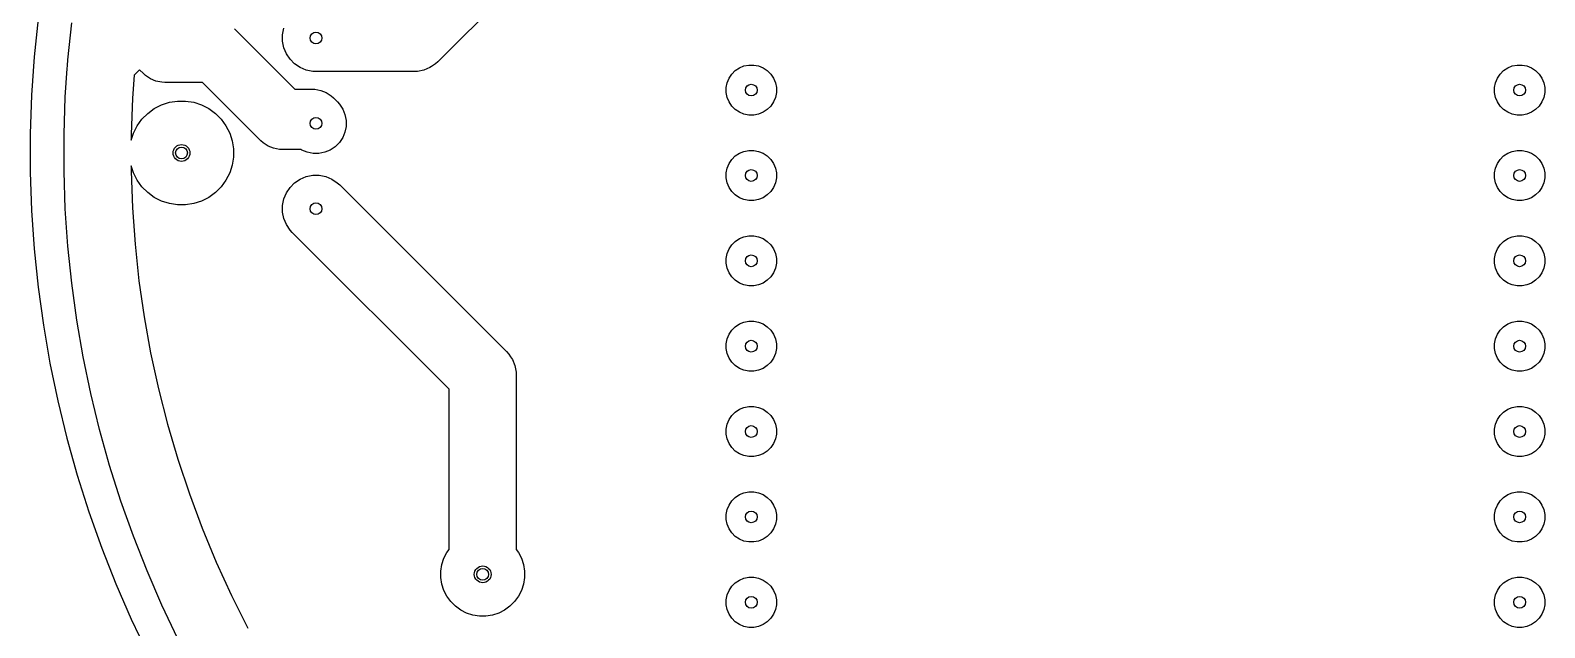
# Model space of a CAD drawing. Extents: x 123 to 256, y -136 to -4.
# Drawn here: x 156 to 201.06, y -84.13 to -66.35 of the extents above; entities that cross this region are included whole.
import ezdxf

# ---------------------------------------------------------------- set-up
doc = ezdxf.new("R2010")
doc.units = 0
doc.layers.add('BLACK', color=7, linetype='CONTINUOUS')

msp = doc.modelspace()

# ---------------------------------------------------------------- linework, layer by layer
at = {"layer": 'BLACK', "linetype": 'CONTINUOUS'}
for p, q in [((172.207107, -63.207107), (168.127107, -67.287107)), ((156.234129, -66.00512), (156.117132, -67.143182)), ((157.118357, -67.228864), (157.231844, -66.124935)), ((162.070954, -66.304291), (162.136396, -66.363604)), ((162.136396, -66.363604), (163.872792, -68.1)), ((163.504815, -66.481983), (163.54306, -66.289715)), ((163.504815, -66.678017), (163.504815, -66.481983)), ((163.54306, -66.870285), (163.504815, -66.678017)), ((163.618079, -67.051397), (163.54306, -66.870285)), ((163.72699, -67.214393), (163.618079, -67.051397)), ((156.117132, -67.143182), (156.039059, -68.284576)), ((157.042625, -68.336025), (157.100482, -67.49018)), ((157.100482, -67.49018), (157.104334, -67.411785)), ((157.104334, -67.411785), (157.106636, -67.400208)), ((157.106636, -67.400208), (157.118357, -67.228864)), ((159.25, -67.522792), (159.087652, -67.685139)), ((159.363604, -67.636396), (159.25, -67.522792)), ((163.865607, -67.35301), (163.72699, -67.214393)), ((164.028603, -67.461921), (163.865607, -67.35301)), ((164.209715, -67.53694), (164.028603, -67.461921)), ((164.401983, -67.575185), (164.209715, -67.53694)), ((164.5, -67.58), (164.401983, -67.575185)), ((167.42, -67.58), (164.5, -67.58)), ((167.518017, -67.575185), (167.42, -67.58)), ((167.710285, -67.53694), (167.518017, -67.575185)), ((167.891397, -67.461921), (167.710285, -67.53694)), ((167.938012, -67.430773), (167.891397, -67.461921)), ((168.054394, -67.353011), (167.938012, -67.430773)), ((168.127107, -67.287107), (168.054394, -67.353011)), ((176.870242, -67.654205), (176.974205, -67.550242)), ((176.974205, -67.550242), (177.096452, -67.468559)), ((177.096452, -67.468559), (177.232286, -67.412295)), ((177.232286, -67.412295), (177.376487, -67.383611)), ((177.376487, -67.383611), (177.523513, -67.383611)), ((177.523513, -67.383611), (177.667714, -67.412295)), ((177.667714, -67.412295), (177.803548, -67.468559)), ((177.803548, -67.468559), (177.925795, -67.550242)), ((177.925795, -67.550242), (178.029758, -67.654205)), ((199.730242, -67.654205), (199.834205, -67.550242)), ((199.834205, -67.550242), (199.956452, -67.468559)), ((199.956452, -67.468559), (200.092286, -67.412295)), ((200.092286, -67.412295), (200.236487, -67.383611)), ((200.236487, -67.383611), (200.383513, -67.383611)), ((200.383513, -67.383611), (200.527714, -67.412295)), ((200.527714, -67.412295), (200.663548, -67.468559)), ((200.663548, -67.468559), (200.785795, -67.550242)), ((200.785795, -67.550242), (200.889758, -67.654205)), ((159.087652, -67.685139), (159.038867, -68.367249)), ((159.429046, -67.695709), (159.363604, -67.636396)), ((159.575743, -67.793729), (159.429046, -67.695709)), ((159.738744, -67.861246), (159.575743, -67.793729)), ((159.911785, -67.895666), (159.738744, -67.861246)), ((160, -67.9), (159.911785, -67.895666)), ((161.127208, -67.9), (160, -67.9)), ((162.863604, -69.636396), (161.127208, -67.9)), ((176.703611, -68.056487), (176.732295, -67.912286)), ((176.732295, -67.912286), (176.788559, -67.776452)), ((176.788559, -67.776452), (176.870242, -67.654205)), ((178.029758, -67.654205), (178.111441, -67.776452)), ((178.111441, -67.776452), (178.167705, -67.912286)), ((178.167705, -67.912286), (178.196389, -68.056487)), ((199.563611, -68.056487), (199.592295, -67.912286)), ((199.592295, -67.912286), (199.648559, -67.776452)), ((199.648559, -67.776452), (199.730242, -67.654205)), ((200.889758, -67.654205), (200.971441, -67.776452)), ((200.971441, -67.776452), (201.027705, -67.912286)), ((201.027705, -67.912286), (201.056389, -68.056487)), ((156.039059, -68.284576), (156, -69.42797)), ((157.004737, -69.445126), (157.042625, -68.336025)), ((159.038867, -68.367249), (159, -69.455518)), ((160.13816, -68.492827), (160.378388, -68.454778)), ((160.378388, -68.454778), (160.621612, -68.454778)), ((160.621612, -68.454778), (160.86184, -68.492827)), ((163.872792, -68.1), (164.38, -68.1)), ((164.38, -68.1), (164.468215, -68.104334)), ((164.468215, -68.104334), (164.641256, -68.138754)), ((164.641256, -68.138754), (164.804257, -68.206271)), ((164.804257, -68.206271), (164.950954, -68.304291)), ((164.950954, -68.304291), (165.016396, -68.363604)), ((165.016396, -68.363604), (165.136396, -68.483604)), ((165.136396, -68.483604), (165.195709, -68.549046)), ((176.703611, -68.203513), (176.703611, -68.056487)), ((176.732295, -68.347714), (176.703611, -68.203513)), ((176.788559, -68.483548), (176.732295, -68.347714)), ((176.870242, -68.605795), (176.788559, -68.483548)), ((178.111441, -68.483548), (178.029758, -68.605795)), ((178.167705, -68.347714), (178.111441, -68.483548)), ((178.196389, -68.203513), (178.167705, -68.347714)), ((178.196389, -68.056487), (178.196389, -68.203513)), ((199.563611, -68.203513), (199.563611, -68.056487)), ((199.592295, -68.347714), (199.563611, -68.203513)), ((199.648559, -68.483548), (199.592295, -68.347714)), ((199.730242, -68.605795), (199.648559, -68.483548)), ((200.971441, -68.483548), (200.889758, -68.605795)), ((201.027705, -68.347714), (200.971441, -68.483548)), ((201.056389, -68.203513), (201.027705, -68.347714)), ((201.056389, -68.056487), (201.056389, -68.203513)), ((159.321371, -68.993356), (159.493356, -68.821371)), ((159.493356, -68.821371), (159.690127, -68.678408)), ((159.690127, -68.678408), (159.906841, -68.567987)), ((159.906841, -68.567987), (160.13816, -68.492827)), ((160.86184, -68.492827), (161.093159, -68.567987)), ((161.093159, -68.567987), (161.309873, -68.678408)), ((161.309873, -68.678408), (161.506644, -68.821371)), ((161.506644, -68.821371), (161.678629, -68.993356)), ((165.195709, -68.549046), (165.293729, -68.695743)), ((165.293729, -68.695743), (165.361246, -68.858744)), ((165.361246, -68.858744), (165.395666, -69.031785)), ((176.974205, -68.709758), (176.870242, -68.605795)), ((177.096452, -68.791441), (176.974205, -68.709758)), ((177.232286, -68.847705), (177.096452, -68.791441)), ((177.376487, -68.876389), (177.232286, -68.847705)), ((177.523513, -68.876389), (177.376487, -68.876389)), ((177.667714, -68.847705), (177.523513, -68.876389)), ((177.803548, -68.791441), (177.667714, -68.847705)), ((177.925795, -68.709758), (177.803548, -68.791441)), ((178.029758, -68.605795), (177.925795, -68.709758)), ((199.834205, -68.709758), (199.730242, -68.605795)), ((199.956452, -68.791441), (199.834205, -68.709758)), ((200.092286, -68.847705), (199.956452, -68.791441)), ((200.236487, -68.876389), (200.092286, -68.847705)), ((200.383513, -68.876389), (200.236487, -68.876389)), ((200.527714, -68.847705), (200.383513, -68.876389)), ((200.663548, -68.791441), (200.527714, -68.847705)), ((200.785795, -68.709758), (200.663548, -68.791441)), ((200.889758, -68.605795), (200.785795, -68.709758)), ((159.067987, -69.406841), (159.178408, -69.190127)), ((159.178408, -69.190127), (159.321371, -68.993356)), ((161.678629, -68.993356), (161.821592, -69.190127)), ((161.821592, -69.190127), (161.932013, -69.406841)), ((165.361246, -69.381256), (165.293729, -69.544257)), ((165.395666, -69.208215), (165.361246, -69.381256)), ((165.395666, -69.031785), (165.395666, -69.208215)), ((156, -69.42797), (156, -70.57203)), ((157.004737, -69.455518), (157.004737, -69.445126)), ((157.004737, -70.554874), (157.004737, -69.455518)), ((159, -69.616083), (159.067987, -69.406841)), ((159, -69.455518), (159, -69.616083)), ((161.932013, -69.406841), (162.007173, -69.63816)), ((162.007173, -69.63816), (162.045222, -69.878388)), ((162.929046, -69.695709), (162.863604, -69.636396)), ((163.075743, -69.793729), (162.929046, -69.695709)), ((163.238744, -69.861246), (163.075743, -69.793729)), ((165.070954, -69.815709), (164.924257, -69.913729)), ((165.195709, -69.690954), (165.070954, -69.815709)), ((165.293729, -69.544257), (165.195709, -69.690954)), ((162.045222, -70.121612), (162.007173, -70.36184)), ((162.045222, -69.878388), (162.045222, -70.121612)), ((163.411785, -69.895666), (163.238744, -69.861246)), ((163.5, -69.9), (163.411785, -69.895666)), ((164.055196, -69.9), (163.5, -69.9)), ((164.075743, -69.913729), (164.055196, -69.9)), ((164.238744, -69.981246), (164.075743, -69.913729)), ((164.411785, -70.015666), (164.238744, -69.981246)), ((164.588215, -70.015666), (164.411785, -70.015666)), ((164.761256, -69.981246), (164.588215, -70.015666)), ((164.924257, -69.913729), (164.761256, -69.981246)), ((176.788559, -70.316452), (176.870242, -70.194205)), ((176.870242, -70.194205), (176.974205, -70.090242)), ((176.974205, -70.090242), (177.096452, -70.008559)), ((177.096452, -70.008559), (177.232286, -69.952295)), ((177.232286, -69.952295), (177.376487, -69.923611)), ((177.376487, -69.923611), (177.523513, -69.923611)), ((177.523513, -69.923611), (177.667714, -69.952295)), ((177.667714, -69.952295), (177.803548, -70.008559)), ((177.803548, -70.008559), (177.925795, -70.090242)), ((177.925795, -70.090242), (178.029758, -70.194205)), ((178.029758, -70.194205), (178.111441, -70.316452)), ((199.648559, -70.316452), (199.730242, -70.194205)), ((199.730242, -70.194205), (199.834205, -70.090242)), ((199.834205, -70.090242), (199.956452, -70.008559)), ((199.956452, -70.008559), (200.092286, -69.952295)), ((200.092286, -69.952295), (200.236487, -69.923611)), ((200.236487, -69.923611), (200.383513, -69.923611)), ((200.383513, -69.923611), (200.527714, -69.952295)), ((200.527714, -69.952295), (200.663548, -70.008559)), ((200.663548, -70.008559), (200.785795, -70.090242)), ((200.785795, -70.090242), (200.889758, -70.194205)), ((200.889758, -70.194205), (200.971441, -70.316452)), ((156, -70.57203), (156.039059, -71.715424)), ((157.042625, -71.663975), (157.004737, -70.554874)), ((159.067987, -70.593159), (159, -70.383916)), ((159, -70.383916), (159, -70.544482)), ((159, -70.544482), (159.038867, -71.632751)), ((159.178408, -70.809873), (159.067987, -70.593159)), ((161.932013, -70.593159), (161.821592, -70.809873)), ((162.007173, -70.36184), (161.932013, -70.593159)), ((164.028604, -70.778079), (164.209716, -70.70306)), ((164.209716, -70.70306), (164.401983, -70.664816)), ((164.401983, -70.664816), (164.598017, -70.664816)), ((164.598017, -70.664816), (164.790284, -70.70306)), ((164.790284, -70.70306), (164.971396, -70.778079)), ((176.703611, -70.596487), (176.732295, -70.452286)), ((176.703611, -70.743513), (176.703611, -70.596487)), ((176.732295, -70.452286), (176.788559, -70.316452)), ((178.111441, -70.316452), (178.167705, -70.452286)), ((178.167705, -70.452286), (178.196389, -70.596487)), ((178.196389, -70.596487), (178.196389, -70.743513)), ((199.563611, -70.596487), (199.592295, -70.452286)), ((199.563611, -70.743513), (199.563611, -70.596487)), ((199.592295, -70.452286), (199.648559, -70.316452)), ((200.971441, -70.316452), (201.027705, -70.452286)), ((201.027705, -70.452286), (201.056389, -70.596487)), ((201.056389, -70.596487), (201.056389, -70.743513)), ((159.321371, -71.006644), (159.178408, -70.809873)), ((159.493356, -71.178629), (159.321371, -71.006644)), ((159.690127, -71.321592), (159.493356, -71.178629)), ((161.506644, -71.178629), (161.309873, -71.321592)), ((161.678629, -71.006644), (161.506644, -71.178629)), ((161.821592, -70.809873), (161.678629, -71.006644)), ((163.54306, -71.369716), (163.618079, -71.188604)), ((163.618079, -71.188604), (163.726989, -71.025606)), ((163.726989, -71.025606), (163.865606, -70.886989)), ((163.865606, -70.886989), (164.028604, -70.778079)), ((164.971396, -70.778079), (165.134394, -70.886989)), ((165.134394, -70.886989), (165.207107, -70.952893)), ((165.207107, -70.952893), (170.167107, -75.912893)), ((176.732295, -70.887714), (176.703611, -70.743513)), ((176.788559, -71.023548), (176.732295, -70.887714)), ((176.870242, -71.145795), (176.788559, -71.023548)), ((176.974205, -71.249758), (176.870242, -71.145795)), ((178.029758, -71.145795), (177.925795, -71.249758)), ((178.111441, -71.023548), (178.029758, -71.145795)), ((178.167705, -70.887714), (178.111441, -71.023548)), ((178.196389, -70.743513), (178.167705, -70.887714)), ((199.592295, -70.887714), (199.563611, -70.743513)), ((199.648559, -71.023548), (199.592295, -70.887714)), ((199.730242, -71.145795), (199.648559, -71.023548)), ((199.834205, -71.249758), (199.730242, -71.145795)), ((200.889758, -71.145795), (200.785795, -71.249758)), ((200.971441, -71.023548), (200.889758, -71.145795)), ((201.027705, -70.887714), (200.971441, -71.023548)), ((201.056389, -70.743513), (201.027705, -70.887714)), ((159.038867, -71.632751), (159.116553, -72.718939)), ((159.906841, -71.432013), (159.690127, -71.321592)), ((160.13816, -71.507173), (159.906841, -71.432013)), ((160.378388, -71.545222), (160.13816, -71.507173)), ((160.621612, -71.545222), (160.378388, -71.545222)), ((160.86184, -71.507173), (160.621612, -71.545222)), ((161.093159, -71.432013), (160.86184, -71.507173)), ((161.309873, -71.321592), (161.093159, -71.432013)), ((163.504816, -71.561983), (163.54306, -71.369716)), ((163.504816, -71.758017), (163.504816, -71.561983)), ((177.096452, -71.331441), (176.974205, -71.249758)), ((177.232286, -71.387705), (177.096452, -71.331441)), ((177.376487, -71.416389), (177.232286, -71.387705)), ((177.523513, -71.416389), (177.376487, -71.416389)), ((177.667714, -71.387705), (177.523513, -71.416389)), ((177.803548, -71.331441), (177.667714, -71.387705)), ((177.925795, -71.249758), (177.803548, -71.331441)), ((199.956452, -71.331441), (199.834205, -71.249758)), ((200.092286, -71.387705), (199.956452, -71.331441)), ((200.236487, -71.416389), (200.092286, -71.387705)), ((200.383513, -71.416389), (200.236487, -71.416389)), ((200.527714, -71.387705), (200.383513, -71.416389)), ((200.663548, -71.331441), (200.527714, -71.387705)), ((200.785795, -71.249758), (200.663548, -71.331441)), ((156.039059, -71.715424), (156.117132, -72.856818)), ((157.118357, -72.771136), (157.042625, -71.663975)), ((163.54306, -71.950284), (163.504816, -71.758017)), ((163.618079, -72.131396), (163.54306, -71.950284)), ((163.726989, -72.294394), (163.618079, -72.131396)), ((163.792893, -72.367107), (163.726989, -72.294394)), ((168.46, -77.034214), (163.792893, -72.367107)), ((177.096452, -72.548559), (177.232286, -72.492295)), ((177.232286, -72.492295), (177.376487, -72.463611)), ((177.376487, -72.463611), (177.523513, -72.463611)), ((177.523513, -72.463611), (177.667714, -72.492295)), ((177.667714, -72.492295), (177.803548, -72.548559)), ((199.956452, -72.548559), (200.092286, -72.492295)), ((200.092286, -72.492295), (200.236487, -72.463611)), ((200.236487, -72.463611), (200.383513, -72.463611)), ((200.383513, -72.463611), (200.527714, -72.492295)), ((200.527714, -72.492295), (200.663548, -72.548559)), ((156.117132, -72.856818), (156.234129, -73.99488)), ((157.231844, -73.875065), (157.118357, -72.771136)), ((159.116553, -72.718939), (159.232958, -73.801663)), ((176.732295, -72.992286), (176.788559, -72.856452)), ((176.788559, -72.856452), (176.870242, -72.734205)), ((176.870242, -72.734205), (176.974205, -72.630242)), ((176.974205, -72.630242), (177.096452, -72.548559)), ((177.803548, -72.548559), (177.925795, -72.630242)), ((177.925795, -72.630242), (178.029758, -72.734205)), ((178.029758, -72.734205), (178.111441, -72.856452)), ((178.111441, -72.856452), (178.167705, -72.992286)), ((199.592295, -72.992286), (199.648559, -72.856452)), ((199.648559, -72.856452), (199.730242, -72.734205)), ((199.730242, -72.734205), (199.834205, -72.630242)), ((199.834205, -72.630242), (199.956452, -72.548559)), ((200.663548, -72.548559), (200.785795, -72.630242)), ((200.785795, -72.630242), (200.889758, -72.734205)), ((200.889758, -72.734205), (200.971441, -72.856452)), ((200.971441, -72.856452), (201.027705, -72.992286)), ((176.703611, -73.136487), (176.732295, -72.992286)), ((176.703611, -73.283513), (176.703611, -73.136487)), ((176.732295, -73.427714), (176.703611, -73.283513)), ((176.788559, -73.563548), (176.732295, -73.427714)), ((178.167705, -73.427714), (178.111441, -73.563548)), ((178.167705, -72.992286), (178.196389, -73.136487)), ((178.196389, -73.283513), (178.167705, -73.427714)), ((178.196389, -73.136487), (178.196389, -73.283513)), ((199.563611, -73.136487), (199.592295, -72.992286)), ((199.563611, -73.283513), (199.563611, -73.136487)), ((199.592295, -73.427714), (199.563611, -73.283513)), ((199.648559, -73.563548), (199.592295, -73.427714)), ((201.027705, -73.427714), (200.971441, -73.563548)), ((201.027705, -72.992286), (201.056389, -73.136487)), ((201.056389, -73.283513), (201.027705, -73.427714)), ((201.056389, -73.136487), (201.056389, -73.283513)), ((157.382955, -74.974477), (157.231844, -73.875065)), ((159.232958, -73.801663), (159.387933, -74.879542)), ((176.870242, -73.685795), (176.788559, -73.563548)), ((176.974205, -73.789758), (176.870242, -73.685795)), ((177.096452, -73.871441), (176.974205, -73.789758)), ((177.232286, -73.927705), (177.096452, -73.871441)), ((177.803548, -73.871441), (177.667714, -73.927705)), ((177.925795, -73.789758), (177.803548, -73.871441)), ((178.029758, -73.685795), (177.925795, -73.789758)), ((178.111441, -73.563548), (178.029758, -73.685795)), ((199.730242, -73.685795), (199.648559, -73.563548)), ((199.834205, -73.789758), (199.730242, -73.685795)), ((199.956452, -73.871441), (199.834205, -73.789758)), ((200.092286, -73.927705), (199.956452, -73.871441)), ((200.663548, -73.871441), (200.527714, -73.927705)), ((200.785795, -73.789758), (200.663548, -73.871441)), ((200.889758, -73.685795), (200.785795, -73.789758)), ((200.971441, -73.563548), (200.889758, -73.685795)), ((156.234129, -73.99488), (156.389912, -75.128285)), ((177.376487, -73.956389), (177.232286, -73.927705)), ((177.523513, -73.956389), (177.376487, -73.956389)), ((177.667714, -73.927705), (177.523513, -73.956389)), ((200.236487, -73.956389), (200.092286, -73.927705)), ((200.383513, -73.956389), (200.236487, -73.956389)), ((200.527714, -73.927705), (200.383513, -73.956389)), ((156.389912, -75.128285), (156.5843, -76.255711)), ((157.571513, -76.068088), (157.382955, -74.974477)), ((159.387933, -74.879542), (159.581282, -75.951203)), ((176.870242, -75.274205), (176.974205, -75.170242)), ((176.974205, -75.170242), (177.096452, -75.088559)), ((177.096452, -75.088559), (177.232286, -75.032295)), ((177.232286, -75.032295), (177.376487, -75.003611)), ((177.376487, -75.003611), (177.523513, -75.003611)), ((177.523513, -75.003611), (177.667714, -75.032295)), ((177.667714, -75.032295), (177.803548, -75.088559)), ((177.803548, -75.088559), (177.925795, -75.170242)), ((177.925795, -75.170242), (178.029758, -75.274205)), ((199.730242, -75.274205), (199.834205, -75.170242)), ((199.834205, -75.170242), (199.956452, -75.088559)), ((199.956452, -75.088559), (200.092286, -75.032295)), ((200.092286, -75.032295), (200.236487, -75.003611)), ((200.236487, -75.003611), (200.383513, -75.003611)), ((200.383513, -75.003611), (200.527714, -75.032295)), ((200.527714, -75.032295), (200.663548, -75.088559)), ((200.663548, -75.088559), (200.785795, -75.170242)), ((200.785795, -75.170242), (200.889758, -75.274205)), ((176.703611, -75.676487), (176.732295, -75.532286)), ((176.703611, -75.823513), (176.703611, -75.676487)), ((176.732295, -75.532286), (176.788559, -75.396452)), ((176.788559, -75.396452), (176.870242, -75.274205)), ((178.029758, -75.274205), (178.111441, -75.396452)), ((178.111441, -75.396452), (178.167705, -75.532286)), ((178.167705, -75.532286), (178.196389, -75.676487)), ((178.196389, -75.676487), (178.196389, -75.823513)), ((199.563611, -75.676487), (199.592295, -75.532286)), ((199.563611, -75.823513), (199.563611, -75.676487)), ((199.592295, -75.532286), (199.648559, -75.396452)), ((199.648559, -75.396452), (199.730242, -75.274205)), ((200.889758, -75.274205), (200.971441, -75.396452)), ((200.971441, -75.396452), (201.027705, -75.532286)), ((201.027705, -75.532286), (201.056389, -75.676487)), ((201.056389, -75.676487), (201.056389, -75.823513)), ((157.797298, -77.154625), (157.571513, -76.068088)), ((159.581282, -75.951203), (159.812758, -77.01528)), ((170.167107, -75.912893), (170.23301, -75.985606)), ((170.23301, -75.985606), (170.287465, -76.067105)), ((170.287465, -76.067105), (170.341921, -76.148603)), ((176.732295, -75.967714), (176.703611, -75.823513)), ((176.788559, -76.103548), (176.732295, -75.967714)), ((176.870242, -76.225795), (176.788559, -76.103548)), ((178.111441, -76.103548), (178.029758, -76.225795)), ((178.167705, -75.967714), (178.111441, -76.103548)), ((178.196389, -75.823513), (178.167705, -75.967714)), ((199.592295, -75.967714), (199.563611, -75.823513)), ((199.648559, -76.103548), (199.592295, -75.967714)), ((199.730242, -76.225795), (199.648559, -76.103548)), ((200.971441, -76.103548), (200.889758, -76.225795)), ((201.027705, -75.967714), (200.971441, -76.103548)), ((201.056389, -75.823513), (201.027705, -75.967714)), ((156.5843, -76.255711), (156.817066, -77.375842)), ((170.341921, -76.148603), (170.41694, -76.329715)), ((170.41694, -76.329715), (170.455185, -76.521983)), ((170.455185, -76.521983), (170.46, -76.62)), ((176.974205, -76.329758), (176.870242, -76.225795)), ((177.096452, -76.411441), (176.974205, -76.329758)), ((177.232286, -76.467705), (177.096452, -76.411441)), ((177.376487, -76.496389), (177.232286, -76.467705)), ((177.523513, -76.496389), (177.376487, -76.496389)), ((177.667714, -76.467705), (177.523513, -76.496389)), ((177.803548, -76.411441), (177.667714, -76.467705)), ((177.925795, -76.329758), (177.803548, -76.411441)), ((178.029758, -76.225795), (177.925795, -76.329758)), ((199.834205, -76.329758), (199.730242, -76.225795)), ((199.956452, -76.411441), (199.834205, -76.329758)), ((200.092286, -76.467705), (199.956452, -76.411441)), ((200.236487, -76.496389), (200.092286, -76.467705)), ((200.383513, -76.496389), (200.236487, -76.496389)), ((200.527714, -76.467705), (200.383513, -76.496389)), ((200.663548, -76.411441), (200.527714, -76.467705)), ((200.785795, -76.329758), (200.663548, -76.411441)), ((200.889758, -76.225795), (200.785795, -76.329758)), ((159.812758, -77.01528), (160.082066, -78.070417)), ((168.46, -81.796311), (168.46, -77.034214)), ((170.46, -76.62), (170.46, -81.796311)), ((156.817066, -77.375842), (157.087938, -78.487374)), ((158.060046, -78.232819), (157.797298, -77.154625)), ((176.732295, -78.072286), (176.788559, -77.936452)), ((176.788559, -77.936452), (176.870242, -77.814205)), ((176.870242, -77.814205), (176.974205, -77.710242)), ((176.974205, -77.710242), (177.096452, -77.628559)), ((177.096452, -77.628559), (177.232286, -77.572295)), ((177.232286, -77.572295), (177.376487, -77.543611)), ((177.376487, -77.543611), (177.523513, -77.543611)), ((177.523513, -77.543611), (177.667714, -77.572295)), ((177.667714, -77.572295), (177.803548, -77.628559)), ((177.803548, -77.628559), (177.925795, -77.710242)), ((177.925795, -77.710242), (178.029758, -77.814205)), ((178.029758, -77.814205), (178.111441, -77.936452)), ((178.111441, -77.936452), (178.167705, -78.072286)), ((199.592295, -78.072286), (199.648559, -77.936452)), ((199.648559, -77.936452), (199.730242, -77.814205)), ((199.730242, -77.814205), (199.834205, -77.710242)), ((199.834205, -77.710242), (199.956452, -77.628559)), ((199.956452, -77.628559), (200.092286, -77.572295)), ((200.092286, -77.572295), (200.236487, -77.543611)), ((200.236487, -77.543611), (200.383513, -77.543611)), ((200.383513, -77.543611), (200.527714, -77.572295)), ((200.527714, -77.572295), (200.663548, -77.628559)), ((200.663548, -77.628559), (200.785795, -77.710242)), ((200.785795, -77.710242), (200.889758, -77.814205)), ((200.889758, -77.814205), (200.971441, -77.936452)), ((200.971441, -77.936452), (201.027705, -78.072286)), ((158.359453, -79.301415), (158.060046, -78.232819)), ((160.082066, -78.070417), (160.388862, -79.115269)), ((176.703611, -78.216487), (176.732295, -78.072286)), ((176.703611, -78.363513), (176.703611, -78.216487)), ((176.732295, -78.507714), (176.703611, -78.363513)), ((178.167705, -78.072286), (178.196389, -78.216487)), ((178.196389, -78.363513), (178.167705, -78.507714)), ((178.196389, -78.216487), (178.196389, -78.363513)), ((199.563611, -78.216487), (199.592295, -78.072286)), ((199.563611, -78.363513), (199.563611, -78.216487)), ((199.592295, -78.507714), (199.563611, -78.363513)), ((201.027705, -78.072286), (201.056389, -78.216487)), ((201.056389, -78.363513), (201.027705, -78.507714)), ((201.056389, -78.216487), (201.056389, -78.363513)), ((157.087938, -78.487374), (157.396602, -79.58901)), ((176.788559, -78.643548), (176.732295, -78.507714)), ((176.870242, -78.765795), (176.788559, -78.643548)), ((176.974205, -78.869758), (176.870242, -78.765795)), ((178.029758, -78.765795), (177.925795, -78.869758)), ((178.111441, -78.643548), (178.029758, -78.765795)), ((178.167705, -78.507714), (178.111441, -78.643548)), ((199.648559, -78.643548), (199.592295, -78.507714)), ((199.730242, -78.765795), (199.648559, -78.643548)), ((199.834205, -78.869758), (199.730242, -78.765795)), ((200.889758, -78.765795), (200.785795, -78.869758)), ((200.971441, -78.643548), (200.889758, -78.765795)), ((201.027705, -78.507714), (200.971441, -78.643548)), ((160.388862, -79.115269), (160.732756, -80.148506)), ((177.096452, -78.951441), (176.974205, -78.869758)), ((177.232286, -79.007705), (177.096452, -78.951441)), ((177.376487, -79.036389), (177.232286, -79.007705)), ((177.523513, -79.036389), (177.376487, -79.036389)), ((177.667714, -79.007705), (177.523513, -79.036389)), ((177.803548, -78.951441), (177.667714, -79.007705)), ((177.925795, -78.869758), (177.803548, -78.951441)), ((199.956452, -78.951441), (199.834205, -78.869758)), ((200.092286, -79.007705), (199.956452, -78.951441)), ((200.236487, -79.036389), (200.092286, -79.007705)), ((200.383513, -79.036389), (200.236487, -79.036389)), ((200.527714, -79.007705), (200.383513, -79.036389)), ((200.663548, -78.951441), (200.527714, -79.007705)), ((200.785795, -78.869758), (200.663548, -78.951441)), ((157.396602, -79.58901), (157.742697, -80.679465)), ((158.695168, -80.359165), (158.359453, -79.301415)), ((160.732756, -80.148506), (161.11331, -81.168809)), ((176.974205, -80.250242), (177.096452, -80.168559)), ((177.096452, -80.168559), (177.232286, -80.112295)), ((177.232286, -80.112295), (177.376487, -80.083611)), ((177.376487, -80.083611), (177.523513, -80.083611)), ((177.523513, -80.083611), (177.667714, -80.112295)), ((177.667714, -80.112295), (177.803548, -80.168559)), ((177.803548, -80.168559), (177.925795, -80.250242)), ((199.834205, -80.250242), (199.956452, -80.168559)), ((199.956452, -80.168559), (200.092286, -80.112295)), ((200.092286, -80.112295), (200.236487, -80.083611)), ((200.236487, -80.083611), (200.383513, -80.083611)), ((200.383513, -80.083611), (200.527714, -80.112295)), ((200.527714, -80.112295), (200.663548, -80.168559)), ((200.663548, -80.168559), (200.785795, -80.250242)), ((159.0668, -81.404837), (158.695168, -80.359165)), ((176.703611, -80.756487), (176.732295, -80.612286)), ((176.732295, -80.612286), (176.788559, -80.476452)), ((176.788559, -80.476452), (176.870242, -80.354205)), ((176.870242, -80.354205), (176.974205, -80.250242)), ((177.925795, -80.250242), (178.029758, -80.354205)), ((178.029758, -80.354205), (178.111441, -80.476452)), ((178.111441, -80.476452), (178.167705, -80.612286)), ((178.167705, -80.612286), (178.196389, -80.756487)), ((199.563611, -80.756487), (199.592295, -80.612286)), ((199.592295, -80.612286), (199.648559, -80.476452)), ((199.648559, -80.476452), (199.730242, -80.354205)), ((199.730242, -80.354205), (199.834205, -80.250242)), ((200.785795, -80.250242), (200.889758, -80.354205)), ((200.889758, -80.354205), (200.971441, -80.476452)), ((200.971441, -80.476452), (201.027705, -80.612286)), ((201.027705, -80.612286), (201.056389, -80.756487)), ((157.742697, -80.679465), (158.12582, -81.757469)), ((176.703611, -80.903513), (176.703611, -80.756487)), ((176.732295, -81.047714), (176.703611, -80.903513)), ((176.788559, -81.183548), (176.732295, -81.047714)), ((178.167705, -81.047714), (178.111441, -81.183548)), ((178.196389, -80.903513), (178.167705, -81.047714)), ((178.196389, -80.756487), (178.196389, -80.903513)), ((199.563611, -80.903513), (199.563611, -80.756487)), ((199.592295, -81.047714), (199.563611, -80.903513)), ((199.648559, -81.183548), (199.592295, -81.047714)), ((201.027705, -81.047714), (200.971441, -81.183548)), ((201.056389, -80.903513), (201.027705, -81.047714)), ((201.056389, -80.756487), (201.056389, -80.903513)), ((159.473915, -82.437212), (159.0668, -81.404837)), ((161.11331, -81.168809), (161.530038, -82.17488)), ((176.870242, -81.305795), (176.788559, -81.183548)), ((176.974205, -81.409758), (176.870242, -81.305795)), ((177.096452, -81.491441), (176.974205, -81.409758)), ((177.232286, -81.547705), (177.096452, -81.491441)), ((177.376487, -81.576389), (177.232286, -81.547705)), ((177.667714, -81.547705), (177.523513, -81.576389)), ((177.803548, -81.491441), (177.667714, -81.547705)), ((177.925795, -81.409758), (177.803548, -81.491441)), ((178.029758, -81.305795), (177.925795, -81.409758)), ((178.111441, -81.183548), (178.029758, -81.305795)), ((199.730242, -81.305795), (199.648559, -81.183548)), ((199.834205, -81.409758), (199.730242, -81.305795)), ((199.956452, -81.491441), (199.834205, -81.409758)), ((200.092286, -81.547705), (199.956452, -81.491441)), ((200.236487, -81.576389), (200.092286, -81.547705)), ((200.527714, -81.547705), (200.383513, -81.576389)), ((200.663548, -81.491441), (200.527714, -81.547705)), ((200.785795, -81.409758), (200.663548, -81.491441)), ((200.889758, -81.305795), (200.785795, -81.409758)), ((200.971441, -81.183548), (200.889758, -81.305795)), ((158.12582, -81.757469), (158.545523, -82.821764)), ((168.305151, -82.061646), (168.3942, -81.886877)), ((168.3942, -81.886877), (168.46, -81.796311)), ((170.46, -81.796311), (170.5258, -81.886877)), ((170.5258, -81.886877), (170.614849, -82.061646)), ((177.523513, -81.576389), (177.376487, -81.576389)), ((200.383513, -81.576389), (200.236487, -81.576389)), ((159.91604, -83.455085), (159.473915, -82.437212)), ((161.530038, -82.17488), (161.98241, -83.165436)), ((168.213853, -82.441926), (168.244538, -82.248193)), ((168.213853, -82.638074), (168.213853, -82.441926)), ((168.244538, -82.248193), (168.305151, -82.061646)), ((170.614849, -82.061646), (170.675462, -82.248193)), ((170.675462, -82.248193), (170.706147, -82.441926)), ((170.706147, -82.441926), (170.706147, -82.638074)), ((158.545523, -82.821764), (159.001318, -83.871109)), ((168.244538, -82.831807), (168.213853, -82.638074)), ((168.305151, -83.018354), (168.244538, -82.831807)), ((170.675462, -82.831807), (170.614849, -83.018354)), ((170.706147, -82.638074), (170.675462, -82.831807)), ((176.788559, -83.016452), (176.870242, -82.894205)), ((176.870242, -82.894205), (176.974205, -82.790242)), ((176.974205, -82.790242), (177.096452, -82.708559)), ((177.096452, -82.708559), (177.232286, -82.652295)), ((177.232286, -82.652295), (177.376487, -82.623611)), ((177.376487, -82.623611), (177.523513, -82.623611)), ((177.523513, -82.623611), (177.667714, -82.652295)), ((177.667714, -82.652295), (177.803548, -82.708559)), ((177.803548, -82.708559), (177.925795, -82.790242)), ((177.925795, -82.790242), (178.029758, -82.894205)), ((178.029758, -82.894205), (178.111441, -83.016452)), ((199.648559, -83.016452), (199.730242, -82.894205)), ((199.730242, -82.894205), (199.834205, -82.790242)), ((199.834205, -82.790242), (199.956452, -82.708559)), ((199.956452, -82.708559), (200.092286, -82.652295)), ((200.092286, -82.652295), (200.236487, -82.623611)), ((200.236487, -82.623611), (200.383513, -82.623611)), ((200.383513, -82.623611), (200.527714, -82.652295)), ((200.527714, -82.652295), (200.663548, -82.708559)), ((200.663548, -82.708559), (200.785795, -82.790242)), ((200.785795, -82.790242), (200.889758, -82.894205)), ((200.889758, -82.894205), (200.971441, -83.016452)), ((161.98241, -83.165436), (162.469848, -84.139214)), ((168.3942, -83.193123), (168.305151, -83.018354)), ((168.509493, -83.35181), (168.3942, -83.193123)), ((168.64819, -83.490507), (168.509493, -83.35181)), ((170.410507, -83.35181), (170.27181, -83.490507)), ((170.5258, -83.193123), (170.410507, -83.35181)), ((170.614849, -83.018354), (170.5258, -83.193123)), ((176.703611, -83.296487), (176.732295, -83.152286)), ((176.703611, -83.443513), (176.703611, -83.296487)), ((176.732295, -83.152286), (176.788559, -83.016452)), ((178.111441, -83.016452), (178.167705, -83.152286)), ((178.167705, -83.152286), (178.196389, -83.296487)), ((178.196389, -83.296487), (178.196389, -83.443513)), ((199.563611, -83.296487), (199.592295, -83.152286)), ((199.563611, -83.443513), (199.563611, -83.296487)), ((199.592295, -83.152286), (199.648559, -83.016452)), ((200.971441, -83.016452), (201.027705, -83.152286)), ((201.027705, -83.152286), (201.056389, -83.296487)), ((201.056389, -83.296487), (201.056389, -83.443513)), ((160.392658, -84.45727), (159.91604, -83.455085)), ((168.806877, -83.6058), (168.64819, -83.490507)), ((168.981646, -83.694849), (168.806877, -83.6058)), ((169.168193, -83.755462), (168.981646, -83.694849)), ((169.361926, -83.786147), (169.168193, -83.755462)), ((169.558074, -83.786147), (169.361926, -83.786147)), ((169.751807, -83.755462), (169.558074, -83.786147)), ((169.938354, -83.694849), (169.751807, -83.755462)), ((170.113123, -83.6058), (169.938354, -83.694849)), ((170.27181, -83.490507), (170.113123, -83.6058)), ((176.732295, -83.587714), (176.703611, -83.443513)), ((176.788559, -83.723548), (176.732295, -83.587714)), ((176.870242, -83.845795), (176.788559, -83.723548)), ((178.111441, -83.723548), (178.029758, -83.845795)), ((178.167705, -83.587714), (178.111441, -83.723548)), ((178.196389, -83.443513), (178.167705, -83.587714)), ((199.592295, -83.587714), (199.563611, -83.443513)), ((199.648559, -83.723548), (199.592295, -83.587714)), ((199.730242, -83.845795), (199.648559, -83.723548)), ((200.971441, -83.723548), (200.889758, -83.845795)), ((201.027705, -83.587714), (200.971441, -83.723548)), ((201.056389, -83.443513), (201.027705, -83.587714)), ((159.001318, -83.871109), (159.492674, -84.904282)), ((176.974205, -83.949758), (176.870242, -83.845795)), ((177.096452, -84.031441), (176.974205, -83.949758)), ((177.232286, -84.087705), (177.096452, -84.031441)), ((177.376487, -84.116389), (177.232286, -84.087705)), ((177.523513, -84.116389), (177.376487, -84.116389)), ((177.667714, -84.087705), (177.523513, -84.116389)), ((177.803548, -84.031441), (177.667714, -84.087705)), ((177.925795, -83.949758), (177.803548, -84.031441)), ((178.029758, -83.845795), (177.925795, -83.949758)), ((199.834205, -83.949758), (199.730242, -83.845795)), ((199.956452, -84.031441), (199.834205, -83.949758)), ((200.092286, -84.087705), (199.956452, -84.031441)), ((200.236487, -84.116389), (200.092286, -84.087705)), ((200.383513, -84.116389), (200.236487, -84.116389)), ((200.527714, -84.087705), (200.383513, -84.116389)), ((200.663548, -84.031441), (200.527714, -84.087705)), ((200.785795, -83.949758), (200.663548, -84.031441)), ((200.889758, -83.845795), (200.785795, -83.949758))]:
    msp.add_line(p, q, dxfattribs=at)
at = {"layer": 'BLACK'}
for centre, radius in [((164.5, -66.58), 0.175), ((177.45, -68.13), 0.175), ((200.31, -68.13), 0.175), ((164.5, -69.12), 0.175), ((160.5, -70), 0.25), ((177.45, -70.67), 0.175), ((200.31, -70.67), 0.175), ((164.5, -71.66), 0.175), ((177.45, -73.21), 0.175), ((200.31, -73.21), 0.175), ((177.45, -75.75), 0.175), ((200.31, -75.75), 0.175), ((177.45, -78.29), 0.175), ((200.31, -78.29), 0.175), ((177.45, -80.83), 0.175), ((200.31, -80.83), 0.175), ((169.46, -82.54), 0.25), ((177.45, -83.37), 0.175), ((200.31, -83.37), 0.175)]:
    msp.add_circle(centre, radius, dxfattribs=at)
at = {"layer": 'WHITE'}
for centre in [(164.5, -66.58), (177.45, -68.13), (200.31, -68.13), (164.5, -69.12), (160.5, -70), (177.45, -70.67), (200.31, -70.67), (164.5, -71.66), (177.45, -73.21), (200.31, -73.21), (177.45, -75.75), (200.31, -75.75), (177.45, -78.29), (200.31, -78.29), (177.45, -80.83), (200.31, -80.83), (169.46, -82.54), (177.45, -83.37), (200.31, -83.37)]:
    msp.add_circle(centre, 0.175, dxfattribs=at)

doc.saveas('drawing.dxf')
